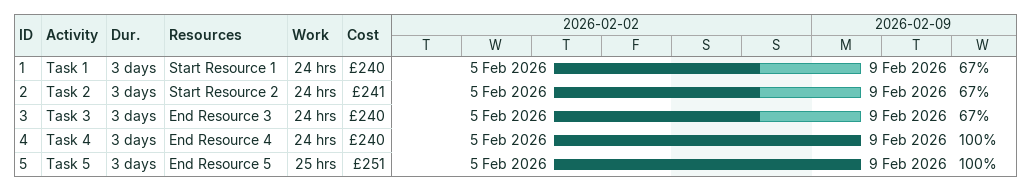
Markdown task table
| ID | Task | Duration | Start | Finish | Resources | % complete | Work (h) | Cost (£) |
|---|---|---|---|---|---|---|---|---|
| 1 | Task 1 | 3d | 2026-02-05 | 2026-02-09 | Start Resource 1 | 67 | 24 | 240 |
| 2 | Task 2 | 3d | 2026-02-05 | 2026-02-09 | Start Resource 2 | 67 | 24 | 241 |
| 3 | Task 3 | 3d | 2026-02-05 | 2026-02-09 | End Resource 3 | 67 | 24 | 240 |
| 4 | Task 4 | 3d | 2026-02-05 | 2026-02-09 | End Resource 4 | 100 | 24 | 240 |
| 5 | Task 5 | 3d | 2026-02-05 | 2026-02-09 | End Resource 5 | 100 | 25 | 251 |
